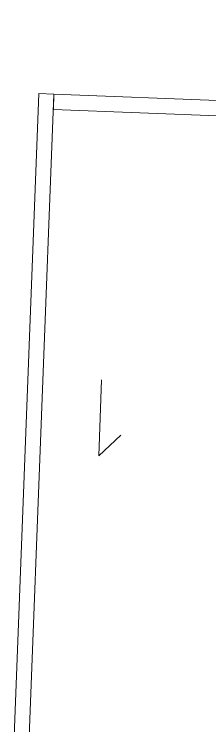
# Model space of a CAD drawing. Header units: millimetres. Extents: x 17567 to 83301, y -4294 to 56331.
# Drawn here: x 75774 to 76291, y -576 to 1302 of the extents above; entities that cross this region are included whole.
import ezdxf

# ---------------------------------------------------------------- set-up
doc = ezdxf.new("R2010")
doc.units = ezdxf.units.MM
doc.header["$MEASUREMENT"] = 0
doc.layers.add('A-DETL-GENF', color=92, linetype='Continuous', lineweight=13)
doc.layers.add('A-DOOR', color=33, linetype='Continuous', lineweight=13)

# ---------------------------------------------------------------- blocks, each defined once
blk = doc.blocks.new('Cavity Sliding_Single_DOR - 2650h x 1240mm-3159116-GA PLAN - LEVEL 11')
at = {"layer": 'A-DETL-GENF'}
for p, q in [((-225, 175), (-281.6, 231.6)), ((-425, 175), (-225, 175))]:
    blk.add_line(p, q, dxfattribs=at)
at = {"layer": 'A-DOOR'}
for p, q in [((295, 20), (-945, 20)), ((-945, 20), (-945, -20)), ((295, -20), (295, 20)), ((-945, -20), (295, -20))]:
    blk.add_line(p, q, dxfattribs=at)
blk = doc.blocks.new('Cavity Sliding_Single_DOR - 2650h x 1698mm-6955865-GA PLAN - LEVEL 11')
at = {"layer": 'A-DETL-GENF'}
for p, q in [((-454, 175), (-510.6, 231.6)), ((-654, 175), (-454, 175))]:
    blk.add_line(p, q, dxfattribs=at)
at = {"layer": 'A-DOOR'}
for p, q in [((295, 20), (-1403, 20)), ((-1403, 20), (-1403, -20)), ((295, -20), (295, 20)), ((-1403, -20), (295, -20))]:
    blk.add_line(p, q, dxfattribs=at)

msp = doc.modelspace()

# ---------------------------------------------------------------- block references
at = {"layer": 'A-DOOR'}
for name, p, rotation in [('Cavity Sliding_Single_DOR - 2650h x 1240mm-3159116-GA PLAN - LEVEL 11', (76822.4, 1034.7), 357.816525054261), ('Cavity Sliding_Single_DOR - 2650h x 1698mm-6955865-GA PLAN - LEVEL 11', (75805, -310.1), 267.8165250542609)]:
    msp.add_blockref(name, p, dxfattribs=dict(at, rotation=rotation))

doc.saveas('drawing.dxf')
